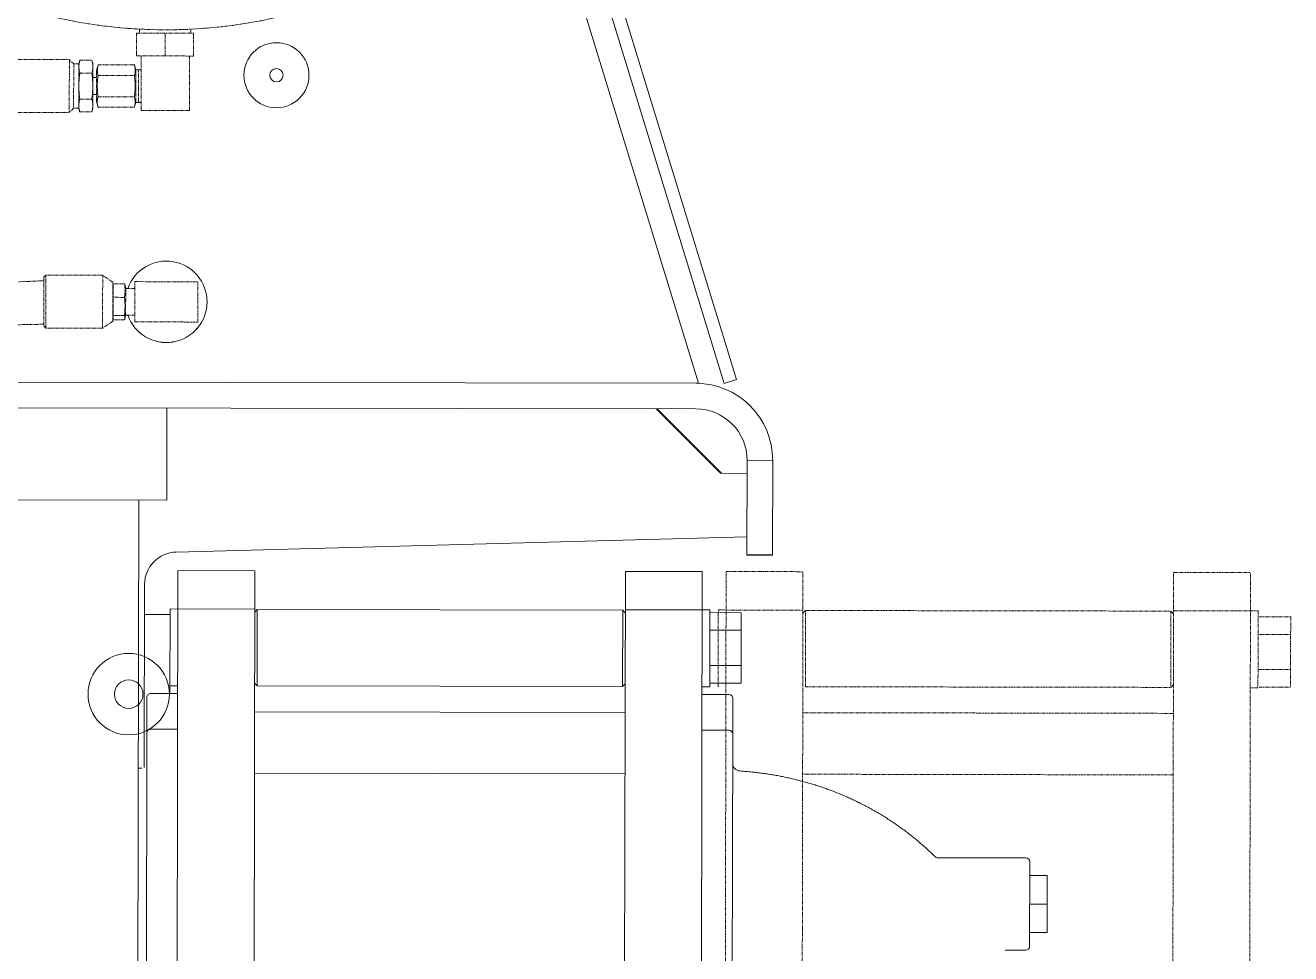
# Model space of a CAD drawing. Extents: x 766778 to 845620, y 133762 to 209800.
# Drawn here: x 787161.2 to 787654.9, y 190930.9 to 191292.9 of the extents above; entities that cross this region are included whole.
import ezdxf

# ---------------------------------------------------------------- set-up
doc = ezdxf.new("R2010")
doc.units = 0
doc.header["$MEASUREMENT"] = 0
doc.linetypes.add('PHANTOM', pattern=[2.5, 1.25, -0.25, 0.25, -0.25, 0.25, -0.25])
doc.layers.get('0').update_dxf_attribs({"color": 1, "linetype": 'CONTINUOUS'})
for name, color, linetype, lineweight in [('LA-4748_SHOWN', 2, 'CONTINUOUS', 53), ('LA-5075_SHOWN', 2, 'CONTINUOUS', 53), ('PHANTOM_LINES', 4, 'PHANTOM', 25)]:
    doc.layers.add(name, color=color, linetype=linetype, lineweight=lineweight)

# ---------------------------------------------------------------- blocks, each defined once
blk = doc.blocks.new('HE 3516C HSL RH')
at = {"layer": 'LA-5075_SHOWN', "color": 252, "lineweight": 5}
for p, q in [((-5954.33, 1150.45), (-5835.34, 764.56)), ((-5944.33, 1150.45), (-5825.34, 764.56)), ((-5820.56, 766.03), (-5939.55, 1151.93)), ((-5825.34, 764.56), (-5820.56, 766.03)), ((-6163.44, 764.56), (-5835.34, 764.56)), ((-6157.44, 754.56), (-5836.34, 754.56)), ((-6042.74, 754.56), (-6042.74, 718.56)), ((-5851.81, 754.56), (-5826.71, 729.46)), ((-5851.41, 754.56), (-5826.31, 729.46)), ((-5816.34, 697.56), (-5816.34, 734.56)), ((-5816.34, 734.56), (-5806.34, 734.56)), ((-5806.34, 697.56), (-5806.34, 734.56)), ((-5826.71, 729.46), (-5816.34, 729.46)), ((-6140.74, 718.56), (-6042.74, 718.56)), ((-6053.64, 300.7), (-6053.64, 718.56)), ((-5816.34, 704.74), (-6039.01, 698.36)), ((-5816.34, 704.73), (-6039.01, 698.36)), ((-5816.34, 697.75), (-5806.34, 697.75)), ((-5816.34, 697.56), (-5806.34, 697.56)), ((-6038.34, 209.16), (-6038.34, 691.16)), ((-6038.34, 691.16), (-6008.34, 691.16)), ((-6008.34, 209.16), (-6008.34, 691.16)), ((-5863.74, 209.16), (-5863.74, 691.16)), ((-5863.74, 691.16), (-5833.74, 691.16)), ((-5833.74, 209.16), (-5833.74, 691.16)), ((-6051.34, 614.3), (-6051.34, 685.67)), ((-6041.34, 673.96), (-6051.34, 673.96)), ((-6041.34, 643.16), (-6041.34, 676.16)), ((-6041.34, 676.16), (-6008.34, 676.16)), ((-6008.34, 675.03), (-6007.34, 676.03)), ((-6007.34, 676.03), (-5864.74, 676.03)), ((-6007.34, 646.28), (-6007.34, 676.03)), ((-5863.74, 675.03), (-5864.74, 676.03)), ((-5864.74, 676.03), (-5864.74, 646.28)), ((-5863.74, 676.16), (-5830.74, 676.16)), ((-5830.74, 676.16), (-5830.74, 646.16)), ((-5830.74, 675.12), (-5818.52, 675.12)), ((-5818.52, 675.12), (-5818.52, 647.63)), ((-5830.74, 668.25), (-5818.52, 668.25)), ((-5830.74, 654.5), (-5818.52, 654.5)), ((-6008.34, 647.28), (-6007.34, 646.28)), ((-5863.74, 647.28), (-5864.74, 646.28)), ((-5830.74, 647.63), (-5818.52, 647.63)), ((-6038.34, 643.16), (-6048.84, 643.16)), ((-6038.34, 646.16), (-6041.34, 646.16)), ((-6007.34, 646.28), (-5864.74, 646.28)), ((-5833.74, 646.16), (-5830.74, 646.16)), ((-5833.74, 643.16), (-5823.24, 643.16)), ((-6050.34, 641.66), (-6050.34, 628.59)), ((-5821.74, 628.59), (-5821.74, 641.66)), ((-5863.74, 636.16), (-6008.34, 636.16)), ((-6050.34, 494.73), (-6050.34, 628.59)), ((-6038.34, 629.23), (-6048.84, 629.23)), ((-5833.74, 629.23), (-5823.24, 629.23)), ((-5821.74, 494.73), (-5821.74, 628.59)), ((-6053.64, 614.02), (-6052.32, 614.03)), ((-5815.81, 613.12), (-5816.31, 613.16)), ((-5815.3, 613.08), (-5815.81, 613.12)), ((-5814.8, 613.03), (-5815.3, 613.08)), ((-5814.29, 612.98), (-5814.8, 613.03)), ((-5813.78, 612.93), (-5814.29, 612.98)), ((-5813.28, 612.88), (-5813.78, 612.93)), ((-5812.78, 612.82), (-5813.28, 612.88)), ((-5812.27, 612.76), (-5812.78, 612.82)), ((-5811.77, 612.71), (-5812.27, 612.76)), ((-5811.26, 612.64), (-5811.77, 612.71)), ((-5810.76, 612.58), (-5811.26, 612.64)), ((-5810.26, 612.52), (-5810.76, 612.58)), ((-5809.76, 612.45), (-5810.26, 612.52)), ((-5809.25, 612.38), (-5809.76, 612.45)), ((-5808.75, 612.31), (-5809.25, 612.38)), ((-5808.25, 612.24), (-5808.75, 612.31)), ((-5807.75, 612.16), (-5808.25, 612.24)), ((-5863.74, 612.16), (-6008.34, 612.16)), ((-5807.25, 612.08), (-5807.75, 612.16)), ((-5806.75, 612.01), (-5807.25, 612.08)), ((-5806.25, 611.92), (-5806.75, 612.01)), ((-5805.75, 611.84), (-5806.25, 611.92)), ((-5805.26, 611.76), (-5805.75, 611.84)), ((-5804.76, 611.67), (-5805.26, 611.76)), ((-5804.26, 611.58), (-5804.76, 611.67)), ((-5803.76, 611.49), (-5804.26, 611.58)), ((-5803.27, 611.4), (-5803.76, 611.49)), ((-5802.77, 611.3), (-5803.27, 611.4)), ((-5802.28, 611.2), (-5802.77, 611.3)), ((-5801.78, 611.1), (-5802.28, 611.2)), ((-5801.29, 611), (-5801.78, 611.1)), ((-5800.79, 610.9), (-5801.29, 611)), ((-5800.3, 610.8), (-5800.79, 610.9)), ((-5799.81, 610.69), (-5800.3, 610.8)), ((-5799.31, 610.58), (-5799.81, 610.69)), ((-5798.82, 610.47), (-5799.31, 610.58)), ((-5798.33, 610.35), (-5798.82, 610.47)), ((-5797.84, 610.24), (-5798.33, 610.35)), ((-5797.35, 610.12), (-5797.84, 610.24)), ((-5796.86, 610), (-5797.35, 610.12)), ((-5796.37, 609.88), (-5796.86, 610)), ((-5795.88, 609.76), (-5796.37, 609.88)), ((-5795.4, 609.64), (-5795.88, 609.76)), ((-5794.91, 609.51), (-5795.4, 609.64)), ((-5794.42, 609.38), (-5794.91, 609.51)), ((-5793.94, 609.25), (-5794.42, 609.38)), ((-5793.45, 609.12), (-5793.94, 609.25)), ((-5792.97, 608.98), (-5793.45, 609.12)), ((-5792.49, 608.84), (-5792.97, 608.98)), ((-5792, 608.71), (-5792.49, 608.84)), ((-5791.52, 608.56), (-5792, 608.71)), ((-5791.04, 608.42), (-5791.52, 608.56)), ((-5790.56, 608.28), (-5791.04, 608.42)), ((-5790.08, 608.13), (-5790.56, 608.28)), ((-5789.6, 607.98), (-5790.08, 608.13)), ((-5789.12, 607.83), (-5789.6, 607.98)), ((-5788.64, 607.68), (-5789.12, 607.83)), ((-5788.16, 607.53), (-5788.64, 607.68)), ((-5787.69, 607.37), (-5788.16, 607.53)), ((-5787.21, 607.21), (-5787.69, 607.37)), ((-5786.74, 607.05), (-5787.21, 607.21)), ((-5786.26, 606.89), (-5786.74, 607.05)), ((-5785.79, 606.72), (-5786.26, 606.89)), ((-5785.31, 606.56), (-5785.79, 606.72)), ((-5784.84, 606.39), (-5785.31, 606.56)), ((-5784.37, 606.22), (-5784.84, 606.39)), ((-5783.9, 606.05), (-5784.37, 606.22)), ((-5783.43, 605.87), (-5783.9, 606.05)), ((-5782.96, 605.7), (-5783.43, 605.87)), ((-5782.49, 605.52), (-5782.96, 605.7)), ((-5782.03, 605.34), (-5782.49, 605.52)), ((-5781.56, 605.16), (-5782.03, 605.34)), ((-5781.09, 604.98), (-5781.56, 605.16)), ((-5780.63, 604.79), (-5781.09, 604.98)), ((-5780.17, 604.6), (-5780.63, 604.79)), ((-5779.7, 604.41), (-5780.17, 604.6)), ((-5779.24, 604.22), (-5779.7, 604.41)), ((-5778.78, 604.03), (-5779.24, 604.22)), ((-5778.32, 603.83), (-5778.78, 604.03)), ((-5777.86, 603.64), (-5778.32, 603.83)), ((-5777.4, 603.44), (-5777.86, 603.64)), ((-5776.94, 603.24), (-5777.4, 603.44)), ((-5776.48, 603.03), (-5776.94, 603.24)), ((-5776.03, 602.83), (-5776.48, 603.03)), ((-5775.57, 602.62), (-5776.03, 602.83)), ((-5775.12, 602.41), (-5775.57, 602.62)), ((-5774.67, 602.2), (-5775.12, 602.41)), ((-5774.21, 601.99), (-5774.67, 602.2)), ((-5773.76, 601.78), (-5774.21, 601.99)), ((-5773.31, 601.56), (-5773.76, 601.78)), ((-5772.86, 601.34), (-5773.31, 601.56)), ((-5772.41, 601.12), (-5772.86, 601.34)), ((-5771.97, 600.9), (-5772.41, 601.12)), ((-5771.52, 600.68), (-5771.97, 600.9)), ((-5771.08, 600.45), (-5771.52, 600.68)), ((-5770.63, 600.22), (-5771.08, 600.45)), ((-5770.19, 599.99), (-5770.63, 600.22)), ((-5769.75, 599.76), (-5770.19, 599.99)), ((-5769.3, 599.53), (-5769.75, 599.76)), ((-5768.86, 599.29), (-5769.3, 599.53)), ((-5768.42, 599.06), (-5768.86, 599.29)), ((-5767.99, 598.82), (-5768.42, 599.06)), ((-5767.55, 598.58), (-5767.99, 598.82)), ((-5767.11, 598.34), (-5767.55, 598.58)), ((-5766.68, 598.09), (-5767.11, 598.34)), ((-5766.25, 597.84), (-5766.68, 598.09)), ((-5765.81, 597.6), (-5766.25, 597.84)), ((-5765.38, 597.35), (-5765.81, 597.6)), ((-5764.95, 597.1), (-5765.38, 597.35)), ((-5764.52, 596.84), (-5764.95, 597.1)), ((-5764.09, 596.59), (-5764.52, 596.84)), ((-5763.67, 596.33), (-5764.09, 596.59)), ((-5763.24, 596.07), (-5763.67, 596.33)), ((-5762.81, 595.81), (-5763.24, 596.07)), ((-5762.39, 595.55), (-5762.81, 595.81)), ((-5761.97, 595.28), (-5762.39, 595.55)), ((-5761.55, 595.02), (-5761.97, 595.28)), ((-5761.13, 594.75), (-5761.55, 595.02)), ((-5760.71, 594.48), (-5761.13, 594.75)), ((-5760.29, 594.21), (-5760.71, 594.48)), ((-5759.87, 593.94), (-5760.29, 594.21)), ((-5759.46, 593.66), (-5759.87, 593.94)), ((-5759.05, 593.38), (-5759.46, 593.66)), ((-5758.63, 593.11), (-5759.05, 593.38)), ((-5758.22, 592.83), (-5758.63, 593.11)), ((-5757.81, 592.54), (-5758.22, 592.83)), ((-5757.4, 592.26), (-5757.81, 592.54)), ((-5756.99, 591.97), (-5757.4, 592.26)), ((-5756.59, 591.69), (-5756.99, 591.97)), ((-5756.18, 591.4), (-5756.59, 591.69)), ((-5755.78, 591.11), (-5756.18, 591.4)), ((-5755.38, 590.82), (-5755.78, 591.11)), ((-5754.97, 590.52), (-5755.38, 590.82)), ((-5754.57, 590.23), (-5754.97, 590.52)), ((-5754.18, 589.93), (-5754.57, 590.23)), ((-5753.78, 589.63), (-5754.18, 589.93)), ((-5753.38, 589.33), (-5753.78, 589.63)), ((-5752.99, 589.03), (-5753.38, 589.33)), ((-5752.59, 588.72), (-5752.99, 589.03)), ((-5752.2, 588.42), (-5752.59, 588.72)), ((-5751.81, 588.11), (-5752.2, 588.42)), ((-5751.42, 587.8), (-5751.81, 588.11)), ((-5751.04, 587.49), (-5751.42, 587.8)), ((-5750.65, 587.18), (-5751.04, 587.49)), ((-5750.26, 586.86), (-5750.65, 587.18)), ((-5749.88, 586.55), (-5750.26, 586.86)), ((-5749.5, 586.23), (-5749.88, 586.55)), ((-5749.12, 585.91), (-5749.5, 586.23)), ((-5748.74, 585.59), (-5749.12, 585.91)), ((-5748.36, 585.27), (-5748.74, 585.59)), ((-5747.98, 584.94), (-5748.36, 585.27)), ((-5747.61, 584.61), (-5747.98, 584.94)), ((-5747.24, 584.29), (-5747.61, 584.61)), ((-5746.86, 583.96), (-5747.24, 584.29)), ((-5746.49, 583.63), (-5746.86, 583.96)), ((-5746.12, 583.3), (-5746.49, 583.63)), ((-5745.76, 582.96), (-5746.12, 583.3)), ((-5745.39, 582.63), (-5745.76, 582.96)), ((-5745.03, 582.29), (-5745.39, 582.63)), ((-5744.66, 581.95), (-5745.03, 582.29)), ((-5744.3, 581.61), (-5744.66, 581.95)), ((-5743.94, 581.27), (-5744.3, 581.61)), ((-5743.58, 580.92), (-5743.94, 581.27)), ((-5743.23, 580.58), (-5743.58, 580.92)), ((-5742.87, 580.23), (-5743.23, 580.58)), ((-5707.24, 579.66), (-5741.47, 579.66)), ((-5705.74, 545.16), (-5705.74, 578.16)), ((-5705.74, 572.77), (-5698.97, 572.77)), ((-5698.97, 550.55), (-5698.97, 572.77)), ((-5698.97, 572.77), (-5698.97, 572.77)), ((-5705.74, 561.66), (-5698.97, 561.66)), ((-5705.74, 550.55), (-5698.97, 550.55)), ((-5707.24, 543.66), (-5715.35, 543.66))]:
    blk.add_line(p, q, dxfattribs=at)
for centre, radius, start, end in [((-6043.04, 795.96), 15.88, 199.0825, 160.9175), ((-5836.34, 734.56), 30, 0, 90), ((-5836.34, 734.56), 20, 0, 90), ((-6038.64, 685.67), 12.7, 91.6408, 180), ((-6038.64, 685.67), 12.7, 91.6381, 180), ((-6048.84, 641.66), 1.5, 90, 180.0001), ((-5823.24, 641.66), 1.5, 359.9999, 90), ((-6048.84, 627.73), 1.5, 90, 180.0002), ((-5823.24, 627.73), 1.5, 0, 90), ((-5818.69, 616.42), 3.05, 180, 265.2188), ((-5652.37, 2604.89), 1998.46, 265.21879, 265.29457), ((-5741.47, 581.66), 2, 225.5601, 269.9994), ((-5707.24, 578.16), 1.5, 0, 90), ((-5707.24, 545.16), 1.5, 270, 0)]:
    blk.add_arc(centre, radius, start, end, dxfattribs=at)
blk = doc.blocks.new('A$C7EB86452')
at = {"layer": 'LA-5075_SHOWN', "color": 252, "lineweight": 5}
blk.add_arc((311.85, -25.68), 15.88, 191.0825, 152.9175, dxfattribs=at)
at = {"layer": 'PHANTOM_LINES', "color": 252, "lineweight": 5}
for p, q in [((314.79, 79.74), (313.55, 70.92)), ((314.79, 79.74), (336.8, 76.64)), ((316.09, 81.13), (315.84, 79.59)), ((267.37, 75.91), (287.37, 73.1)), ((325.79, 78.19), (324.56, 69.38)), ((336.8, 76.64), (335.56, 67.83)), ((335.93, 78.34), (335.75, 76.79)), ((287.37, 73.1), (284.5, 52.67)), ((288.81, 71.19), (286.42, 54.12)), ((288.81, 71.19), (287.37, 73.1)), ((288.41, 53.76), (290.83, 70.98)), ((290.82, 70.91), (288.81, 71.19)), ((290.62, 69.24), (290.61, 69.03)), ((290.63, 69.45), (290.62, 69.24)), ((290.65, 69.66), (290.63, 69.45)), ((290.68, 69.86), (290.65, 69.66)), ((290.71, 70.07), (290.68, 69.86)), ((290.75, 70.28), (290.71, 70.07)), ((290.79, 70.48), (290.75, 70.28)), ((290.84, 70.69), (290.79, 70.48)), ((290.83, 70.98), (291.39, 72.31)), ((290.89, 70.89), (290.84, 70.69)), ((290.95, 71.09), (290.89, 70.89)), ((291.01, 71.29), (290.95, 71.09)), ((291.08, 71.49), (291.01, 71.29)), ((291.15, 71.7), (291.08, 71.49)), ((291.23, 71.9), (291.15, 71.7)), ((291.31, 72.11), (291.23, 71.9)), ((291.39, 72.31), (291.31, 72.11)), ((291.39, 72.31), (296.06, 71.66)), ((293.81, 53), (296.23, 70.22)), ((296.23, 70.22), (296.06, 71.66)), ((296.06, 71.66), (296.08, 71.43)), ((296.09, 69.32), (296.06, 69.11)), ((296.08, 71.43), (296.1, 71.22)), ((296.11, 69.52), (296.09, 69.32)), ((296.1, 71.22), (296.12, 71)), ((296.13, 69.73), (296.11, 69.52)), ((296.12, 71), (296.13, 70.78)), ((296.13, 70.78), (296.14, 70.57)), ((296.14, 69.94), (296.13, 69.73)), ((296.14, 70.57), (296.14, 70.36)), ((296.14, 70.36), (296.14, 70.15)), ((296.14, 70.15), (296.14, 69.94)), ((297.22, 67.23), (298.19, 69.5)), ((298.05, 69.17), (297.99, 69)), ((298.12, 69.33), (298.05, 69.17)), ((298.19, 69.5), (298.12, 69.33)), ((298.19, 69.5), (312.24, 67.53)), ((312.38, 49.58), (315.35, 70.67)), ((313.55, 70.92), (335.56, 67.83)), ((289.98, 64.43), (289.9, 64.02)), ((290.07, 64.84), (289.98, 64.43)), ((290.16, 65.24), (290.07, 64.84)), ((290.26, 65.65), (290.16, 65.24)), ((290.36, 66.06), (290.26, 65.65)), ((290.46, 66.48), (290.36, 66.06)), ((290.57, 66.9), (290.46, 66.48)), ((290.69, 67.32), (290.57, 66.9)), ((290.61, 69.03), (290.6, 68.82)), ((290.6, 68.82), (290.6, 68.61)), ((290.6, 68.61), (290.6, 68.4)), ((290.6, 68.4), (290.61, 68.19)), ((290.61, 68.19), (290.63, 67.97)), ((290.63, 67.97), (290.64, 67.76)), ((290.64, 67.76), (290.66, 67.54)), ((290.66, 67.54), (290.69, 67.32)), ((290.69, 67.32), (295.35, 66.66)), ((295.29, 64.52), (295.27, 64.11)), ((295.31, 64.94), (295.29, 64.52)), ((295.33, 65.37), (295.31, 64.94)), ((295.34, 65.79), (295.33, 65.37)), ((295.35, 66.22), (295.34, 65.79)), ((295.44, 66.87), (295.35, 66.66)), ((295.35, 66.66), (295.35, 66.22)), ((295.52, 67.07), (295.44, 66.87)), ((295.49, 64.92), (296.87, 64.72)), ((295.6, 67.27), (295.52, 67.07)), ((295.59, 55.6), (297.22, 67.23)), ((295.67, 67.48), (295.6, 67.27)), ((295.73, 67.68), (295.67, 67.48)), ((295.8, 67.88), (295.73, 67.68)), ((295.85, 68.08), (295.8, 67.88)), ((295.91, 68.29), (295.85, 68.08)), ((295.95, 68.49), (295.91, 68.29)), ((296, 68.69), (295.95, 68.49)), ((296.03, 68.9), (296, 68.69)), ((296.06, 69.11), (296.03, 68.9)), ((297.34, 64.39), (297.26, 64.06)), ((297.43, 64.73), (297.34, 64.39)), ((297.52, 65.07), (297.43, 64.73)), ((297.61, 65.42), (297.52, 65.07)), ((297.55, 66.99), (297.54, 66.82)), ((297.54, 66.82), (297.54, 66.65)), ((297.54, 66.65), (297.54, 66.47)), ((297.54, 66.47), (297.54, 66.3)), ((297.54, 66.3), (297.55, 66.13)), ((297.57, 67.16), (297.55, 66.99)), ((297.55, 66.13), (297.56, 65.95)), ((297.56, 65.95), (297.57, 65.78)), ((297.58, 67.33), (297.57, 67.16)), ((297.57, 65.78), (297.59, 65.6)), ((297.61, 67.5), (297.58, 67.33)), ((297.59, 65.6), (297.61, 65.42)), ((297.63, 67.67), (297.61, 67.5)), ((297.61, 65.42), (311.67, 63.44)), ((297.66, 67.84), (297.63, 67.67)), ((297.7, 68.01), (297.66, 67.84)), ((297.73, 68.17), (297.7, 68.01)), ((297.78, 68.34), (297.73, 68.17)), ((297.82, 68.5), (297.78, 68.34)), ((297.87, 68.67), (297.82, 68.5)), ((297.93, 68.83), (297.87, 68.67)), ((297.99, 69), (297.93, 68.83)), ((310.71, 52.99), (312.48, 65.58)), ((311.83, 52.8), (313.6, 65.44)), ((311.98, 64.27), (311.92, 64.11)), ((312.03, 64.44), (311.98, 64.27)), ((312.07, 64.6), (312.03, 64.44)), ((312.12, 64.77), (312.07, 64.6)), ((312.16, 64.94), (312.12, 64.77)), ((312.19, 65.1), (312.16, 64.94)), ((312.22, 65.27), (312.19, 65.1)), ((312.25, 65.44), (312.22, 65.27)), ((312.48, 65.58), (312.24, 67.53)), ((312.24, 67.53), (312.26, 67.35)), ((312.27, 65.61), (312.25, 65.44)), ((312.26, 67.35), (312.28, 67.17)), ((312.29, 65.78), (312.27, 65.61)), ((312.28, 67.17), (312.29, 66.99)), ((312.29, 66.99), (312.3, 66.81)), ((312.3, 65.95), (312.29, 65.78)), ((312.3, 66.81), (312.31, 66.64)), ((312.31, 66.13), (312.3, 65.95)), ((312.31, 66.64), (312.31, 66.47)), ((312.31, 66.47), (312.31, 66.3)), ((312.31, 66.3), (312.31, 66.13)), ((313.6, 65.44), (312.48, 65.58)), ((314.59, 65.3), (313.6, 65.44)), ((333.96, 68.05), (331, 46.96)), ((289.35, 59.46), (289.33, 59.04)), ((289.37, 59.87), (289.35, 59.46)), ((289.4, 60.29), (289.37, 59.87)), ((289.44, 60.71), (289.4, 60.29)), ((289.48, 61.12), (289.44, 60.71)), ((289.52, 61.54), (289.48, 61.12)), ((289.57, 61.95), (289.52, 61.54)), ((289.63, 62.37), (289.57, 61.95)), ((289.69, 62.78), (289.63, 62.37)), ((289.76, 63.2), (289.69, 62.78)), ((289.83, 63.61), (289.76, 63.2)), ((289.9, 64.02), (289.83, 63.61)), ((294.65, 59.55), (294.57, 59.14)), ((294.74, 59.96), (294.65, 59.55)), ((294.81, 60.37), (294.74, 59.96)), ((294.88, 60.78), (294.81, 60.37)), ((294.95, 61.2), (294.88, 60.78)), ((295.01, 61.61), (294.95, 61.2)), ((295.07, 62.03), (295.01, 61.61)), ((295.12, 62.44), (295.07, 62.03)), ((295.16, 62.86), (295.12, 62.44)), ((295.2, 63.27), (295.16, 62.86)), ((295.24, 63.69), (295.2, 63.27)), ((295.27, 64.11), (295.24, 63.69)), ((296.53, 59.33), (296.51, 58.99)), ((296.56, 59.67), (296.53, 59.33)), ((296.59, 60.01), (296.56, 59.67)), ((296.62, 60.35), (296.59, 60.01)), ((296.66, 60.69), (296.62, 60.35)), ((296.7, 61.03), (296.66, 60.69)), ((296.74, 61.37), (296.7, 61.03)), ((296.79, 61.71), (296.74, 61.37)), ((296.85, 62.05), (296.79, 61.71)), ((296.91, 62.38), (296.85, 62.05)), ((296.97, 62.72), (296.91, 62.38)), ((297.03, 63.05), (296.97, 62.72)), ((297.11, 63.39), (297.03, 63.05)), ((297.18, 63.72), (297.11, 63.39)), ((297.26, 64.06), (297.18, 63.72)), ((311.38, 59.31), (311.33, 58.97)), ((311.43, 59.65), (311.38, 59.31)), ((311.47, 59.99), (311.43, 59.65)), ((311.51, 60.33), (311.47, 59.99)), ((311.54, 60.67), (311.51, 60.33)), ((311.57, 61.01), (311.54, 60.67)), ((311.59, 61.35), (311.57, 61.01)), ((311.61, 61.69), (311.59, 61.35)), ((311.63, 62.04), (311.61, 61.69)), ((311.64, 62.38), (311.63, 62.04)), ((311.65, 62.73), (311.64, 62.38)), ((311.66, 63.08), (311.65, 62.73)), ((311.67, 63.44), (311.66, 63.08)), ((311.74, 63.61), (311.67, 63.44)), ((311.8, 63.78), (311.74, 63.61)), ((311.86, 63.94), (311.8, 63.78)), ((311.92, 64.11), (311.86, 63.94)), ((264.5, 55.49), (284.5, 52.67)), ((288.53, 54.46), (288.51, 54.25)), ((288.55, 54.67), (288.53, 54.46)), ((288.57, 54.87), (288.55, 54.67)), ((288.61, 55.08), (288.57, 54.87)), ((288.64, 55.29), (288.61, 55.08)), ((288.69, 55.49), (288.64, 55.29)), ((288.73, 55.7), (288.69, 55.49)), ((288.79, 55.9), (288.73, 55.7)), ((288.84, 56.1), (288.79, 55.9)), ((288.9, 56.3), (288.84, 56.1)), ((288.97, 56.5), (288.9, 56.3)), ((289.04, 56.71), (288.97, 56.5)), ((289.12, 56.91), (289.04, 56.71)), ((289.2, 57.12), (289.12, 56.91)), ((289.28, 57.32), (289.2, 57.12)), ((289.29, 57.76), (289.28, 57.32)), ((289.28, 57.32), (293.95, 56.67)), ((289.3, 58.19), (289.29, 57.76)), ((289.31, 58.62), (289.3, 58.19)), ((289.33, 59.04), (289.31, 58.62)), ((294.06, 57.09), (293.95, 56.67)), ((293.95, 56.67), (293.97, 56.44)), ((293.98, 54.32), (293.96, 54.12)), ((293.97, 56.44), (294, 56.22)), ((294, 54.53), (293.98, 54.32)), ((294, 56.22), (294.01, 56.01)), ((294.02, 54.74), (294, 54.53)), ((294.01, 56.01), (294.03, 55.79)), ((294.03, 54.95), (294.02, 54.74)), ((294.03, 55.79), (294.03, 55.58)), ((294.03, 55.58), (294.04, 55.37)), ((294.04, 55.16), (294.03, 54.95)), ((294.04, 55.37), (294.04, 55.16)), ((294.18, 57.5), (294.06, 57.09)), ((294.28, 57.92), (294.18, 57.5)), ((294.38, 58.33), (294.28, 57.92)), ((294.48, 58.74), (294.38, 58.33)), ((294.57, 59.14), (294.48, 58.74)), ((294.56, 58.3), (295.94, 58.11)), ((295.59, 55.6), (295.89, 53.15)), ((295.83, 54.73), (295.82, 54.55)), ((295.82, 54.55), (295.82, 54.38)), ((295.82, 54.38), (295.82, 54.21)), ((295.84, 54.9), (295.83, 54.73)), ((295.86, 55.07), (295.84, 54.9)), ((295.88, 55.24), (295.86, 55.07)), ((295.91, 55.41), (295.88, 55.24)), ((295.94, 55.57), (295.91, 55.41)), ((295.97, 55.74), (295.94, 55.57)), ((296.01, 55.91), (295.97, 55.74)), ((296.05, 56.08), (296.01, 55.91)), ((296.1, 56.24), (296.05, 56.08)), ((296.15, 56.41), (296.1, 56.24)), ((296.21, 56.57), (296.15, 56.41)), ((296.26, 56.74), (296.21, 56.57)), ((296.33, 56.9), (296.26, 56.74)), ((296.39, 57.07), (296.33, 56.9)), ((296.46, 57.24), (296.39, 57.07)), ((296.47, 57.6), (296.46, 57.24)), ((296.46, 57.24), (310.52, 55.26)), ((296.48, 58.3), (296.47, 57.95)), ((296.47, 57.95), (296.47, 57.6)), ((296.5, 58.64), (296.48, 58.3)), ((296.51, 58.99), (296.5, 58.64)), ((310.61, 55.61), (310.52, 55.26)), ((310.52, 55.26), (310.54, 55.08)), ((310.54, 55.08), (310.55, 54.9)), ((310.55, 54.9), (310.57, 54.73)), ((310.57, 54.73), (310.58, 54.55)), ((310.58, 54.55), (310.59, 54.38)), ((310.59, 54.38), (310.59, 54.2)), ((310.7, 55.95), (310.61, 55.61)), ((310.79, 56.29), (310.7, 55.95)), ((310.87, 56.62), (310.79, 56.29)), ((310.95, 56.96), (310.87, 56.62)), ((311.02, 57.29), (310.95, 56.96)), ((311.09, 57.63), (311.02, 57.29)), ((311.16, 57.96), (311.09, 57.63)), ((311.22, 58.3), (311.16, 57.96)), ((311.28, 58.63), (311.22, 58.3)), ((311.33, 58.97), (311.28, 58.63)), ((286.42, 54.12), (284.5, 52.67)), ((288.42, 53.83), (286.42, 54.12)), ((288.41, 53.76), (288.58, 52.32)), ((288.5, 54.04), (288.49, 53.83)), ((288.49, 53.83), (288.49, 53.62)), ((288.49, 53.62), (288.5, 53.41)), ((288.51, 54.25), (288.5, 54.04)), ((288.5, 53.41), (288.51, 53.2)), ((288.51, 53.2), (288.52, 52.98)), ((288.52, 52.98), (288.54, 52.77)), ((288.54, 52.77), (288.56, 52.55)), ((288.56, 52.55), (288.58, 52.32)), ((288.58, 52.32), (293.25, 51.67)), ((293.81, 53), (293.25, 51.67)), ((293.33, 51.87), (293.25, 51.67)), ((293.41, 52.08), (293.33, 51.87)), ((293.49, 52.28), (293.41, 52.08)), ((293.56, 52.49), (293.49, 52.28)), ((293.63, 52.69), (293.56, 52.49)), ((293.69, 52.89), (293.63, 52.69)), ((293.75, 53.09), (293.69, 52.89)), ((293.8, 53.29), (293.75, 53.09)), ((293.85, 53.5), (293.8, 53.29)), ((293.89, 53.7), (293.85, 53.5)), ((293.93, 53.91), (293.89, 53.7)), ((293.96, 54.12), (293.93, 53.91)), ((295.82, 54.21), (295.82, 54.04)), ((295.82, 54.04), (295.83, 53.86)), ((295.83, 53.86), (295.84, 53.69)), ((295.84, 53.69), (295.85, 53.51)), ((295.85, 53.51), (295.87, 53.33)), ((295.87, 53.33), (295.89, 53.15)), ((295.89, 53.15), (309.94, 51.18)), ((310.71, 52.99), (309.94, 51.18)), ((310.01, 51.34), (309.94, 51.18)), ((310.08, 51.51), (310.01, 51.34)), ((310.14, 51.68), (310.08, 51.51)), ((310.2, 51.84), (310.14, 51.68)), ((310.25, 52.01), (310.2, 51.84)), ((310.3, 52.17), (310.25, 52.01)), ((310.35, 52.34), (310.3, 52.17)), ((310.39, 52.51), (310.35, 52.34)), ((310.43, 52.67), (310.39, 52.51)), ((310.47, 52.84), (310.43, 52.67)), ((310.5, 53.01), (310.47, 52.84)), ((310.52, 53.18), (310.5, 53.01)), ((310.54, 53.35), (310.52, 53.18)), ((310.56, 53.52), (310.54, 53.35)), ((310.58, 53.69), (310.56, 53.52)), ((310.59, 54.03), (310.58, 53.86)), ((310.58, 53.86), (310.58, 53.69)), ((310.59, 54.2), (310.59, 54.03)), ((311.83, 52.8), (310.71, 52.99)), ((312.82, 52.67), (311.83, 52.8)), ((331, 46.96), (312.38, 49.58)), ((239.02, -8.45), (265.63, -10.95)), ((265.82, -9.61), (263.17, -28.44)), ((263.85, -29.35), (266.72, -8.93)), ((265.82, -9.61), (266.72, -8.93)), ((288.69, -12.01), (266.72, -8.93)), ((285.82, -32.43), (288.69, -12.01)), ((292.26, -15.23), (288.69, -12.01)), ((290.14, -30.32), (292.26, -15.23)), ((290.34, -29.76), (292.3, -15.83)), ((291.67, -19.47), (291.78, -19.49)), ((296.68, -16.45), (292.3, -15.83)), ((295.43, -28.61), (296.87, -18.34)), ((296.41, -19.76), (296.45, -19.54)), ((296.45, -19.54), (296.48, -19.32)), ((296.48, -19.32), (296.52, -19.1)), ((296.52, -19.1), (296.55, -18.89)), ((296.55, -18.89), (296.57, -18.67)), ((296.57, -18.67), (296.6, -18.45)), ((296.6, -18.45), (296.62, -18.23)), ((296.62, -18.23), (296.63, -18.01)), ((296.63, -18.01), (296.65, -17.79)), ((296.65, -17.79), (296.66, -17.57)), ((296.66, -17.57), (296.67, -17.35)), ((296.67, -17.13), (296.68, -16.9)), ((296.67, -17.35), (296.67, -17.13)), ((296.68, -16.45), (296.69, -16.47)), ((296.68, -16.67), (296.68, -16.45)), ((296.68, -16.9), (296.68, -16.67)), ((296.69, -16.47), (296.69, -16.49)), ((296.69, -16.49), (296.7, -16.51)), ((296.7, -16.51), (296.7, -16.54)), ((296.7, -16.54), (296.71, -16.56)), ((296.71, -16.56), (296.72, -16.58)), ((296.72, -16.58), (296.72, -16.6)), ((296.72, -16.6), (296.73, -16.62)), ((296.73, -16.62), (296.73, -16.65)), ((296.73, -16.65), (296.74, -16.67)), ((296.74, -16.67), (296.74, -16.69)), ((296.74, -16.69), (296.74, -16.71)), ((296.74, -16.71), (296.75, -16.73)), ((296.75, -16.73), (296.75, -16.75)), ((296.75, -16.75), (296.76, -16.78)), ((296.76, -16.78), (296.76, -16.8)), ((296.76, -16.8), (296.76, -16.82)), ((296.76, -16.82), (296.77, -16.84)), ((296.77, -16.84), (296.77, -16.86)), ((296.77, -16.86), (296.77, -16.88)), ((296.77, -16.88), (296.77, -16.9)), ((296.77, -16.9), (296.77, -16.92)), ((296.77, -16.92), (296.78, -16.94)), ((296.78, -16.94), (296.78, -16.97)), ((296.87, -18.34), (296.78, -16.97)), ((296.87, -18.34), (300.37, -18.83)), ((298.55, -31.74), (300.74, -16.19)), ((300.74, -16.19), (325.15, -19.62)), ((322.96, -35.17), (325.15, -19.62)), ((295.94, -21.7), (291.56, -21.09)), ((295.7, -24.93), (295.73, -24.64)), ((295.73, -24.64), (295.77, -24.35)), ((295.77, -24.35), (295.8, -24.06)), ((295.8, -24.06), (295.82, -23.77)), ((295.82, -23.77), (295.85, -23.48)), ((295.85, -23.48), (295.87, -23.19)), ((295.87, -23.19), (295.89, -22.9)), ((295.89, -22.9), (295.9, -22.6)), ((295.9, -22.6), (295.92, -22.3)), ((295.92, -22.3), (295.93, -22.01)), ((295.93, -22.01), (295.94, -21.7)), ((295.94, -21.7), (296, -21.48)), ((296, -21.48), (296.06, -21.27)), ((296.06, -21.27), (296.12, -21.05)), ((296.12, -21.05), (296.18, -20.83)), ((296.18, -20.83), (296.23, -20.62)), ((296.23, -20.62), (296.28, -20.4)), ((296.28, -20.4), (296.33, -20.19)), ((296.33, -20.19), (296.37, -19.97)), ((296.37, -19.97), (296.41, -19.76)), ((237.56, -24.7), (263.27, -27.76)), ((263.17, -28.44), (263.85, -29.35)), ((285.82, -32.43), (263.85, -29.35)), ((294.96, -28.67), (290.58, -28.05)), ((290.74, -26.09), (290.85, -26.1)), ((294.96, -28.67), (295.04, -28.38)), ((295.43, -28.61), (294.96, -29.9)), ((294.98, -28.75), (294.96, -28.67)), ((295, -28.82), (294.98, -28.75)), ((295.02, -28.9), (295, -28.82)), ((295.03, -28.97), (295.02, -28.9)), ((295.05, -29.05), (295.03, -28.97)), ((295.04, -28.38), (295.11, -28.09)), ((295.04, -29.62), (295.05, -29.55)), ((295.05, -29.12), (295.05, -29.05)), ((295.06, -29.19), (295.05, -29.12)), ((295.05, -29.55), (295.06, -29.48)), ((295.06, -29.27), (295.06, -29.19)), ((295.06, -29.34), (295.06, -29.27)), ((295.06, -29.41), (295.06, -29.34)), ((295.06, -29.48), (295.06, -29.41)), ((295.11, -28.09), (295.17, -27.8)), ((295.17, -27.8), (295.24, -27.51)), ((295.24, -27.51), (295.3, -27.23)), ((295.3, -27.23), (295.36, -26.94)), ((295.36, -26.94), (295.42, -26.66)), ((295.42, -26.66), (295.47, -26.37)), ((295.43, -28.61), (298.93, -29.11)), ((295.47, -26.37), (295.52, -26.08)), ((295.52, -26.08), (295.57, -25.79)), ((295.57, -25.79), (295.62, -25.51)), ((295.62, -25.51), (295.66, -25.22)), ((295.66, -25.22), (295.7, -24.93)), ((290.14, -30.32), (285.82, -32.43)), ((294.72, -30.38), (290.34, -29.76)), ((294.72, -30.38), (294.76, -30.31)), ((294.76, -30.31), (294.8, -30.24)), ((294.8, -30.24), (294.84, -30.17)), ((294.84, -30.17), (294.87, -30.1)), ((294.87, -30.1), (294.91, -30.04)), ((294.91, -30.04), (294.93, -29.97)), ((294.93, -29.97), (294.96, -29.9)), ((294.96, -29.9), (294.98, -29.83)), ((294.98, -29.83), (295, -29.76)), ((295, -29.76), (295.02, -29.69)), ((295.02, -29.69), (295.04, -29.62)), ((298.55, -31.74), (322.96, -35.17)), ((446.66, -637.19), (513.74, -159.88)), ((446.66, -637.19), (513.74, -159.88)), ((513.74, -159.88), (543.45, -164.06)), ((476.37, -641.37), (543.45, -164.06)), ((504.51, -204.03), (508.68, -174.32)), ((508.68, -174.32), (541.36, -178.91)), ((538.19, -208.64), (542.33, -179.18)), ((541.2, -180.03), (542.33, -179.18)), ((542.33, -179.18), (683.55, -199.02)), ((619.56, -661.49), (686.64, -184.18)), ((686.64, -184.18), (716.35, -188.36)), ((649.27, -665.67), (716.35, -188.36)), ((683.55, -199.02), (679.4, -228.48)), ((684.4, -200.15), (683.55, -199.02)), ((684.55, -199.04), (717.23, -203.63)), ((717.23, -203.63), (713.06, -233.34)), ((717.41, -205.93), (729.51, -207.63)), ((538.19, -208.64), (679.4, -228.48)), ((729.51, -207.63), (725.69, -234.86)), ((716.46, -212.74), (728.56, -214.44)), ((678.99, -238.65), (535.79, -218.52)), ((714.54, -226.35), (726.64, -228.05)), ((680.53, -227.63), (679.4, -228.48)), ((713.06, -233.34), (710.09, -232.92)), ((713.59, -233.16), (725.69, -234.86)), ((675.65, -262.42), (532.45, -242.29))]:
    blk.add_line(p, q, dxfattribs=at)
blk.add_arc((353.11, 272.58), 195, 248.1511, 275.8489, dxfattribs=at)
at = {"rotation": 352.0000000000881}
blk.add_blockref('HE 3516C HSL RH', (6185.31, -1654.92), dxfattribs=at)
blk = doc.blocks.new('ENGINE')
at = {"layer": 'LA-4748_SHOWN', "color": 252, "lineweight": 5}
for centre, radius in [((946211.08, 205962.07), 12.7), ((946211.08, 205962.07), 2.6), ((946152.61, 205720.88), 15.88), ((946152.61, 205720.88), 5.56)]:
    blk.add_circle(centre, radius, dxfattribs=at)
at = {"color": 4, "linetype": 'Continuous', "ltscale": 12, "rotation": 7.698618751251217}
blk.add_blockref('A$C7EB86452', (945855.32, 205857.51), dxfattribs=at)

msp = doc.modelspace()

# ---------------------------------------------------------------- block references
at = {"color": 7, "linetype": 'Continuous', "rotation": 0.1984573570547499}
msp.add_blockref('ENGINE', (-158232.80366, -17964.77499), dxfattribs=at)

doc.saveas('drawing.dxf')
